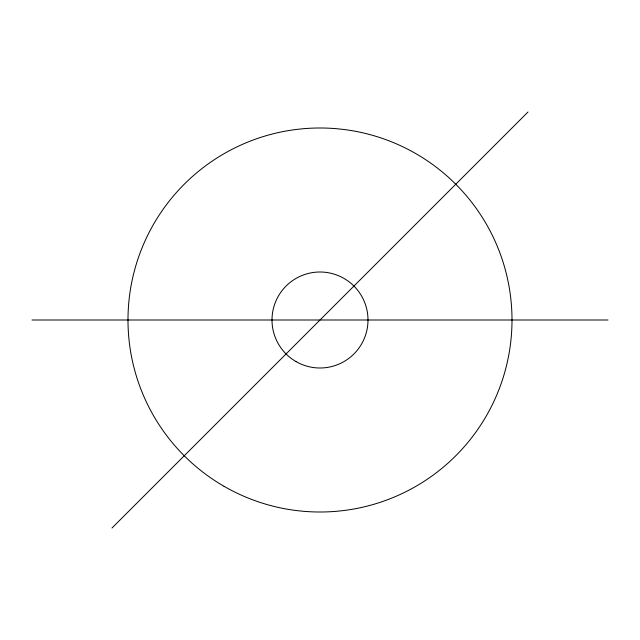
<?xml version="1.0" encoding="UTF-8"?>
<svg xmlns="http://www.w3.org/2000/svg" width="640" height="640" viewBox="0 0 640 640"><rect width="100%" height="100%" fill="white"/><g stroke="black" fill="none" stroke-linecap="round" stroke-linejoin="round"><path stroke-width="0.96" d="M112 528L528 112M32 320L608 320M296 361.568A48 48 0 0 0 368 320A48 48 0 0 0 296 278.432A48 48 0 0 0 296 361.568M224 486.28A192 192 0 0 0 512 320A192 192 0 0 0 224 153.72A192 192 0 0 0 224 486.28"/></g></svg>
